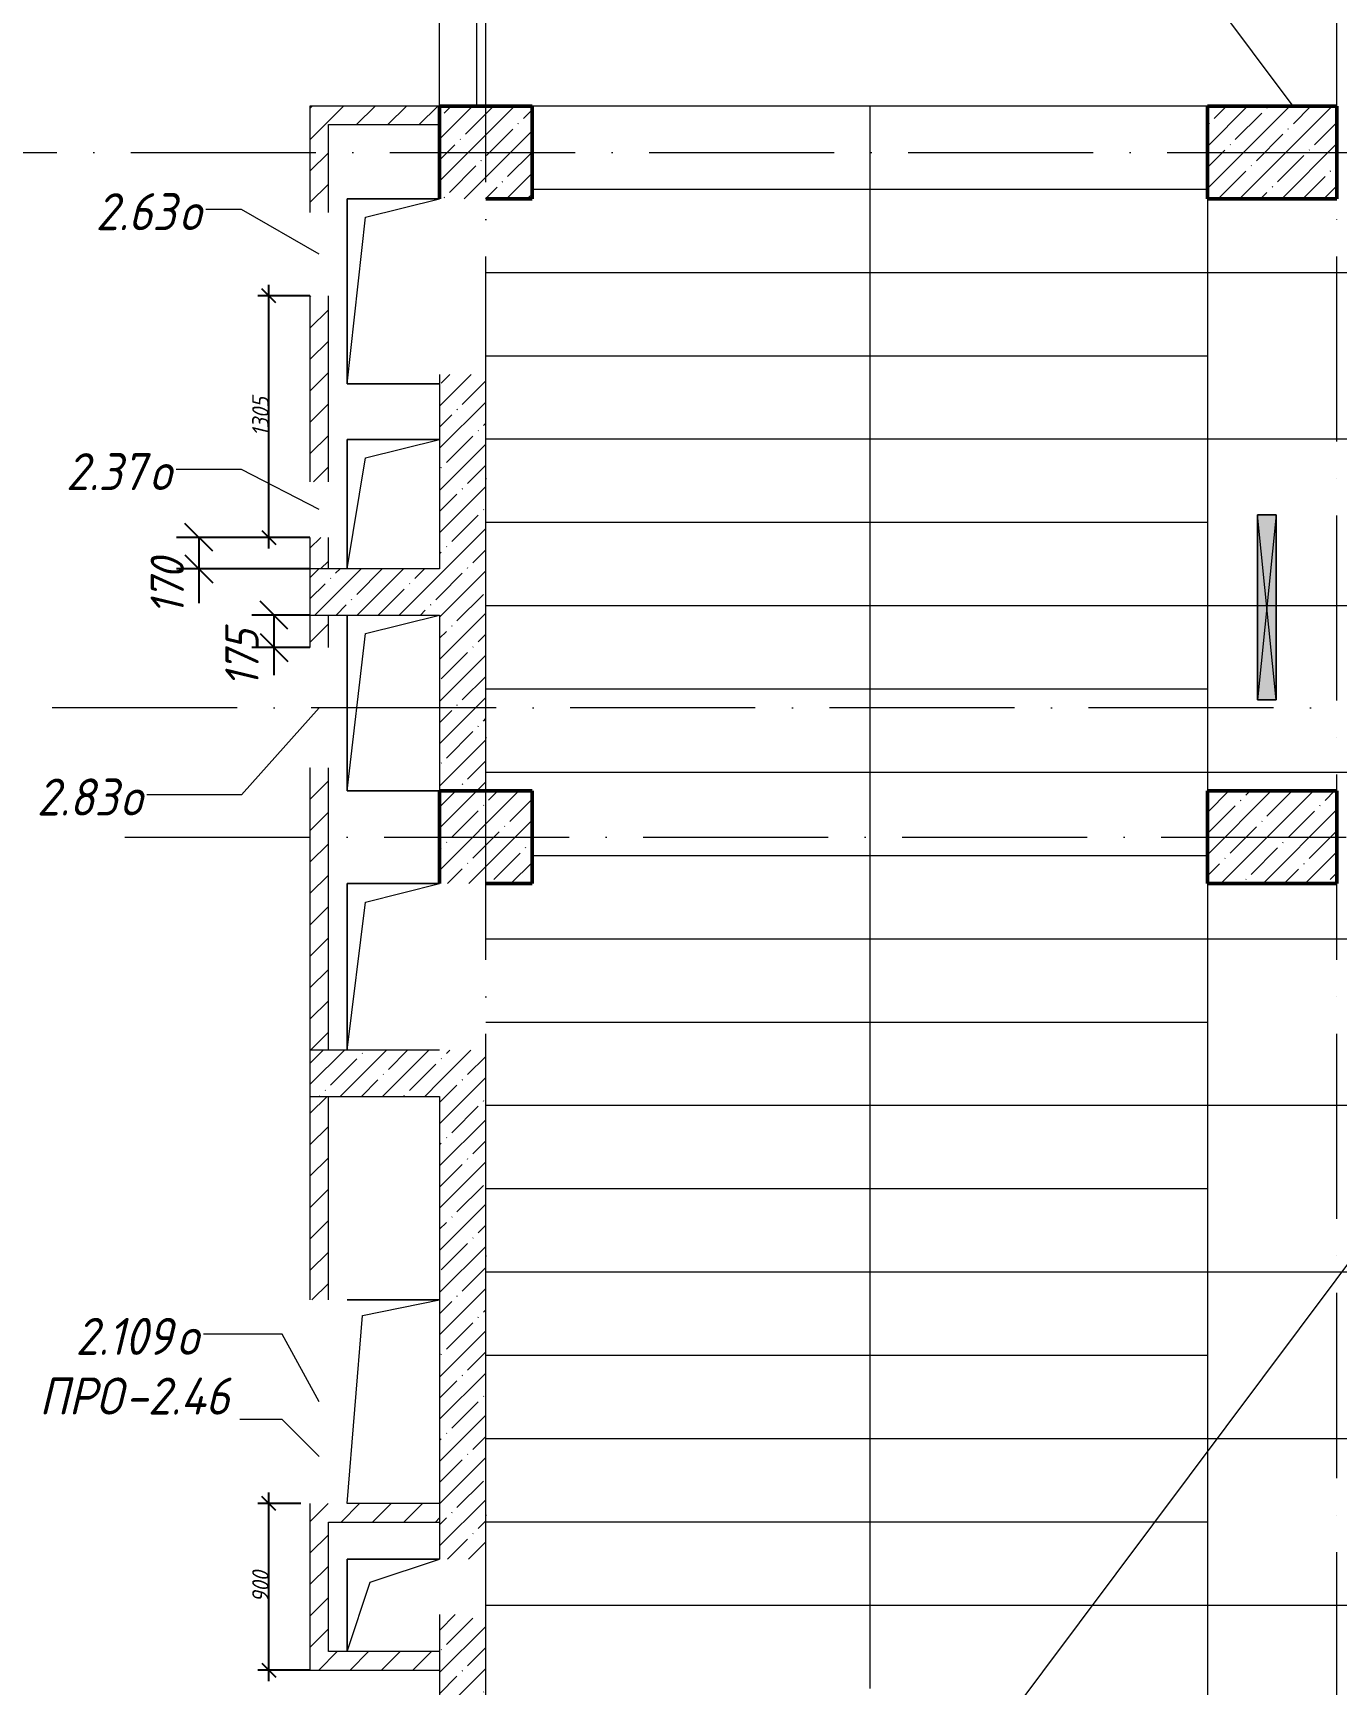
# Model space of a CAD drawing. Header units: millimetres. Extents: x -537608 to 253996, y -217170 to 186033.
# Drawn here: x -177244 to -170198, y -38537 to -29612 of the extents above; entities that cross this region are included whole.
import ezdxf

# ---------------------------------------------------------------- set-up
doc = ezdxf.new("R2010")
doc.units = ezdxf.units.MM
doc.linetypes.add('50_200_ШТРИХ_1Т_ш5_п1_п1_', pattern=[1400, 1000, -200, 0, -200])
for name, color, linetype, lineweight in [('A-____-____-DIMS', 7, 'Continuous', 9), ('A-DETL-____-OTLN-4', 7, 'Continuous', 18), ('A-DETL-GENF-OTLN', 7, 'Continuous', 9), ('A-FLOR-____-OTLN', 7, 'Continuous', 9), ('A-GENM-____-IDEN', 7, 'Continuous', 9), ('A-GENM-____-OTLN', 7, 'Continuous', 9), ('A-GLAZ-____-IDEN', 7, 'Continuous', 9), ('A-GLAZ-____-OTLN', 7, 'Continuous', 9), ('A-WALL-____-MCUT-1', 7, 'Continuous', 9), ('A-WALL-____-PATT-1', 7, 'Continuous', 9), ('A-WALL-FNSH-MCUT-1', 7, 'Continuous', 9), ('I-WALL-____-OTLN', 7, 'Continuous', 9), ('S-COLS-____-MCUT', 7, 'Continuous', 50), ('S-COLS-____-OTLN', 7, 'Continuous', 9), ('S-GRID-____-OTLN-1', 7, '50_200_ШТРИХ_1Т_ш5_п1_п1_', 9), ('S-STRS-____-OTLN-1', 7, 'Continuous', 9)]:
    doc.layers.add(name, color=color, linetype=linetype, lineweight=lineweight)
doc.styles.add('ISOCPEUR_I_10', font='isocpeui.ttf', dxfattribs={"width": 0.9, "height": 180})
doc.styles.add('ISOCPEUR_I_7', font='isocpeui.ttf', dxfattribs={"width": 0.9, "height": 90})
doc.styles.add('ISOCPEUR_I_9', font='isocpeui.ttf', dxfattribs={"width": 0.9, "height": 250})
doc.dimstyles.new('ISO-1_8_0_9К_СРЕДНИЙ_Кладочные_2', dxfattribs={"dimscale": 304.8, "dimtxt": 89.638306, "dimasz": 0.246063, "dimexe": 0.19685, "dimexo": 0, "dimgap": 0, "dimtad": 1, "dimdec": 3, "dimrnd": 0.001, "dimdsep": 46, "dimtxsty": 'ISOCPEUR_I_7', "dimblk1": 'OBLIQUE', "dimblk2": 'OBLIQUE', "dimsah": 1, "dimcen": 0.09, "dimdle": 0.19685, "dimazin": 0, "dimtfac": 1, "dimtdec": 4, "dimtix": 1, "dimtmove": 1, "dimatfit": 3, "dimfxl": 1, "dimtvp": 1, "dimtolj": 1, "dimtzin": 0, "dimarcsym": 2})
doc.dimstyles.new('ISO-1_8_0_9К_СРЕДНИЙ_Кладочные_3', dxfattribs={"dimscale": 304.8, "dimtxt": 179.276612, "dimasz": 0.492126, "dimexe": 0.393701, "dimexo": 0, "dimgap": 0, "dimtad": 1, "dimdec": 3, "dimrnd": 0.001, "dimdsep": 46, "dimtxsty": 'ISOCPEUR_I_10', "dimblk1": 'OBLIQUE', "dimblk2": 'OBLIQUE', "dimsah": 1, "dimcen": 0.09, "dimdle": 0.393701, "dimazin": 0, "dimtfac": 1, "dimtdec": 4, "dimtix": 1, "dimtmove": 0, "dimatfit": 3, "dimfxl": 1, "dimtvp": 1, "dimtolj": 1, "dimtzin": 0, "dimarcsym": 2})
pattern_1 = [(45, (-184647.67, -56738.29), (-84.8528, 84.8528), [])]
pattern_2 = [(45, (-184647.67, -56738.29), (-114.0493, 114.0493), []), (45, (-184533.62, -56738.29), (-114.0493, 114.0493), [201.612, -40.322, 3.353, -36.97])]

# ---------------------------------------------------------------- blocks, each defined once
blk = doc.blocks.new('BSC_Колонна _Прямоугольная - 500х500-V2-АР1_План отверстий 2 этажа в осях 1-64_А-ГГ')
at = {"layer": 'S-COLS-____-OTLN'}
h = blk.add_hatch(dxfattribs=at)
h.set_pattern_fill('FP_28', color=256, style=0, pattern_type=2)
h.set_pattern_definition([(45, (-9850, -26481.04), (-114.04925, 114.04925), []), (45, (-9735.95, -26481.04), (-114.04925, 114.04925), [201.613, -40.323, 3.353, -36.97])])
h.paths.add_polyline_path([(-250, -250), (250, -250), (250, 250), (-250, 250)], flags=0)
at = {"layer": 'S-COLS-____-MCUT'}
for p, q in [((250, 250), (-250, 250)), ((-250, 250), (-250, -250)), ((250, -250), (250, 250)), ((0, -250), (250, -250))]:
    blk.add_line(p, q, dxfattribs=at)
blk = doc.blocks.new('BSC_Колонна _Прямоугольная - 500х700-V5-АР1_План отверстий 2 этажа в осях 1-64_А-ГГ')
at = {"layer": 'S-COLS-____-OTLN'}
h = blk.add_hatch(dxfattribs=at)
h.set_pattern_fill('FP_31', color=256, style=0, pattern_type=2)
h.set_pattern_definition([(315, (-22781.04, 14100), (114.0493, 114.0493), []), (315, (-22781.04, 13985.95), (114.0493, 114.0493), [201.613, -40.323, 3.353, -36.97])])
h.paths.add_polyline_path([(-250, 350), (-250, -350), (250, -350), (250, 350)], flags=0)
at = {"layer": 'S-COLS-____-MCUT'}
for p, q in [((250, 350), (-250, 350)), ((-250, 350), (-250, -350)), ((250, -350), (250, 350)), ((-250, -350), (250, -350))]:
    blk.add_line(p, q, dxfattribs=at)
blk = doc.blocks.new('BSC_Колонна _Прямоугольная - 500х700-V6-АР1_План отверстий 2 этажа в осях 1-64_А-ГГ')
at = {"layer": 'S-COLS-____-OTLN'}
h = blk.add_hatch(dxfattribs=at)
h.set_pattern_fill('FP_32', color=256, style=0, pattern_type=2)
h.set_pattern_definition([(315, (-26481.04, 14100), (114.04925, 114.04925), []), (315, (-26481.04, 13985.95), (114.04925, 114.04925), [201.613, -40.323, 3.353, -36.97])])
h.paths.add_polyline_path([(-250, 350), (-250, -350), (250, -350), (250, 350)], flags=0)
at = {"layer": 'S-COLS-____-MCUT'}
for p, q in [((250, 350), (-250, 350)), ((-250, 350), (-250, -350)), ((250, -350), (250, 350)), ((-250, -350), (250, -350))]:
    blk.add_line(p, q, dxfattribs=at)
blk = doc.blocks.new('AR_Отверстие прямоугольное _в плите_ - AR_Отверстие прямоугольное _в плите_-30552728-АР1_План отверстий 2 этажа в осях 1-64_А-ГГ')
at = {"layer": 'A-GENM-____-OTLN'}
for p, q in [((250, 500), (-250, 500)), ((-250, 500), (-250, -500)), ((-150, 400), (250, 500)), ((-250, -500), (-150, 400)), ((-250, -500), (250, -500))]:
    blk.add_line(p, q, dxfattribs=at)
blk = doc.blocks.new('AR_Отверстие прямоугольное _в плите_ - AR_Отверстие прямоугольное _в плите_-30552824-АР1_План отверстий 2 этажа в осях 1-64_А-ГГ')
at = {"layer": 'A-GENM-____-OTLN'}
for p, q in [((250, 350), (-250, 350)), ((-250, 350), (-250, -349.7)), ((-150, 250), (250, 350)), ((-250, -349.7), (-150, 250))]:
    blk.add_line(p, q, dxfattribs=at)
blk = doc.blocks.new('AR_Отверстие прямоугольное _в плите_ - AR_Отверстие прямоугольное _в плите_-30552826-АР1_План отверстий 2 этажа в осях 1-64_А-ГГ')
at = {"layer": 'A-GENM-____-OTLN'}
for p, q in [((-250, 475), (-250, -475)), ((-150, 375), (250, 475)), ((-250, -475), (-150, 375)), ((-250, -475), (250, -475))]:
    blk.add_line(p, q, dxfattribs=at)
blk = doc.blocks.new('AR_Отверстие прямоугольное _в плите_ - AR_Отверстие прямоугольное _в плите_-V175-АР1_План отверстий 2 этажа в осях 1-64_А-ГГ')
at = {"layer": 'A-GENM-____-OTLN'}
for p, q in [((250, 450), (-250, 450)), ((-250, 450), (-250, -450)), ((-150, 350), (250, 450)), ((-250, -450), (-150, 350))]:
    blk.add_line(p, q, dxfattribs=at)
blk = doc.blocks.new('AR_Отверстие прямоугольное _в плите_ - AR_Отверстие прямоугольное _в плите_-V186-АР1_План отверстий 2 этажа в осях 1-64_А-ГГ')
at = {"layer": 'A-GENM-____-OTLN'}
for p, q in [((250, 250), (-250, 250)), ((-250, 250), (-250, -250)), ((-125, 125), (250, 250)), ((-250, -250), (-125, 125))]:
    blk.add_line(p, q, dxfattribs=at)
blk = doc.blocks.new('AR_Отверстие прямоугольное _в плите_ - AR_Отверстие прямоугольное _в плите_-30552711-АР1_План отверстий 2 этажа в осях 1-64_А-ГГ')
at = {"layer": 'A-GENM-____-OTLN'}
for p, q in [((250, 550), (-250, 550)), ((-166.7, 466.7), (250, 550)), ((-250, -550), (-166.7, 466.7))]:
    blk.add_line(p, q, dxfattribs=at)
blk = doc.blocks.new('AR_Отверстие прямоугольное _в стене_ - AR_Отверстие прямоугольное _в стене__ОВ-36897900-АР1_План отверстий 2 этажа в осях 1-64_А-ГГ')
at = {"layer": 'A-GLAZ-____-OTLN'}
blk.add_hatch(color=256, dxfattribs=at).paths.add_polyline_path([(500, -50), (500, 50), (-500, 50), (-500, -50), (395.4, -50)], flags=0)
at = {"layer": 'A-DETL-GENF-OTLN'}
for p, q in [((-500, -50), (-500, 50)), ((-500, 50), (500, 50)), ((500, 50), (-500, -50)), ((-500, 50), (500, -50)), ((500, 50), (-500, 50)), ((-500, 50), (-500, -50)), ((500, 50), (500, -50)), ((500, -50), (500, 50)), ((500, -50), (-500, -50)), ((-500, -50), (500, -50))]:
    blk.add_line(p, q, dxfattribs=at)
blk = doc.blocks.new('_Oblique')
at = {"color": 0, "linetype": 'ByBlock', "lineweight": -2}
blk.add_line((-0.5, -0.5), (0.5, 0.5), dxfattribs=at)
blk = doc.blocks.new('*D2540')
at = {"layer": 'A-____-____-DIMS', "color": 0, "lineweight": -2, "transparency": 16777216}
for p, q in [((-175747.7, -32757.2), (-176062.7, -32757.2)), ((-175942.7, -32757.2), (-175942.7, -33052.2)), ((-175747.7, -32932.2), (-176062.7, -32932.2)), ((-175942.7, -32932.2), (-175942.7, -33082.2))]:
    blk.add_line(p, q, dxfattribs=at)
at = {"layer": 'Defpoints', "color": 0, "transparency": 16777216}
for p in [(-175942.7, -32757.2), (-175747.7, -32757.2), (-175747.7, -32932.2)]:
    blk.add_point(p, dxfattribs=at)
at = {"layer": 'A-____-____-DIMS', "color": 0, "lineweight": -2, "transparency": 16777216, "xscale": 150, "yscale": 150, "zscale": 150}
for p, rotation in [((-175942.7, -32757.2), 90), ((-175942.7, -32932.2), 270)]:
    blk.add_blockref('_Oblique', p, dxfattribs=dict(at, rotation=rotation))
at = {"layer": 'A-____-____-DIMS', "color": 0, "transparency": 16777216, "insert": (-176205.3, -33146.4), "char_height": 180, "width": 368.207, "attachment_point": 1, "rotation": 90, "line_spacing_factor": 1.149209, "style": 'ISOCPEUR_I_10'}
blk.add_mtext('\\A1;175', dxfattribs=at)
blk = doc.blocks.new('*D2541')
at = {"layer": 'A-____-____-DIMS', "color": 0, "lineweight": -2, "transparency": 16777216}
for p, q in [((-175747.7, -32337.2), (-176468.5, -32337.2)), ((-176348.5, -32337.2), (-176348.5, -32627.2)), ((-175747.7, -32507.2), (-176468.5, -32507.2)), ((-176348.5, -32507.2), (-176348.5, -32691.8))]:
    blk.add_line(p, q, dxfattribs=at)
at = {"layer": 'Defpoints', "color": 0, "transparency": 16777216}
for p in [(-176348.5, -32337.2), (-175747.7, -32337.2), (-175747.7, -32507.2)]:
    blk.add_point(p, dxfattribs=at)
at = {"layer": 'A-____-____-DIMS', "color": 0, "lineweight": -2, "transparency": 16777216, "xscale": 150, "yscale": 150, "zscale": 150}
for p, rotation in [((-176348.5, -32337.2), 90), ((-176348.5, -32507.2), 270)]:
    blk.add_blockref('_Oblique', p, dxfattribs=dict(at, rotation=rotation))
at = {"layer": 'A-____-____-DIMS', "color": 0, "transparency": 16777216, "insert": (-176608.8, -32755.9), "char_height": 180, "width": 368.207, "attachment_point": 1, "rotation": 90, "line_spacing_factor": 1.149209, "style": 'ISOCPEUR_I_10'}
blk.add_mtext('\\A1;170', dxfattribs=at)
blk = doc.blocks.new('*D2542')
at = {"layer": 'A-____-____-DIMS', "color": 0, "lineweight": -2, "transparency": 16777216}
for p, q in [((-175747.7, -31032.2), (-176030.2, -31032.2)), ((-175970.2, -32397.2), (-175970.2, -30972.2)), ((-175747.7, -32337.2), (-176030.2, -32337.2))]:
    blk.add_line(p, q, dxfattribs=at)
at = {"layer": 'Defpoints', "color": 0, "transparency": 16777216}
for p in [(-175970.2, -31032.2), (-175747.7, -31032.2), (-175747.7, -32337.2)]:
    blk.add_point(p, dxfattribs=at)
at = {"layer": 'A-____-____-DIMS', "color": 0, "lineweight": -2, "transparency": 16777216, "xscale": 75, "yscale": 75, "zscale": 75}
for p, rotation in [((-175970.2, -31032.2), 90), ((-175970.2, -32337.2), 270)]:
    blk.add_blockref('_Oblique', p, dxfattribs=dict(at, rotation=rotation))
at = {"layer": 'A-____-____-DIMS', "color": 0, "transparency": 16777216, "insert": (-176015.2, -31684.7), "char_height": 90, "width": 504.733, "attachment_point": 5, "rotation": 90, "style": 'ISOCPEUR_I_7'}
blk.add_mtext('\\A1;1305', dxfattribs=at)
blk = doc.blocks.new('*D2534')
at = {"layer": 'A-____-____-DIMS', "color": 0, "lineweight": -2, "transparency": 16777216}
for p, q in [((-175797.7, -37557.2), (-176030.2, -37557.2)), ((-175970.2, -38517.2), (-175970.2, -37497.2)), ((-175747.7, -38457.2), (-176030.2, -38457.2))]:
    blk.add_line(p, q, dxfattribs=at)
at = {"layer": 'Defpoints', "color": 0, "transparency": 16777216}
for p in [(-175970.2, -37557.2), (-175797.7, -37557.2), (-175747.7, -38457.2)]:
    blk.add_point(p, dxfattribs=at)
at = {"layer": 'A-____-____-DIMS', "color": 0, "lineweight": -2, "transparency": 16777216, "xscale": 75, "yscale": 75, "zscale": 75}
for p, rotation in [((-175970.2, -37557.2), 90), ((-175970.2, -38457.2), 270)]:
    blk.add_blockref('_Oblique', p, dxfattribs=dict(at, rotation=rotation))
at = {"layer": 'A-____-____-DIMS', "color": 0, "transparency": 16777216, "insert": (-176015.2, -38007.2), "char_height": 90, "width": 409.578, "attachment_point": 5, "rotation": 90, "style": 'ISOCPEUR_I_7'}
blk.add_mtext('\\A1;900', dxfattribs=at)

msp = doc.modelspace()

# ---------------------------------------------------------------- hatches: boundary and pattern name
at = {"layer": 'A-WALL-____-PATT-1'}
h = msp.add_hatch(dxfattribs=at)
h.set_pattern_fill('FP_4', color=256, style=0, pattern_type=2)
h.set_pattern_definition(pattern_1)
h.paths.add_polyline_path([(-175047.6725, -30107.2474), (-175047.6725, -30007.2474), (-175747.6725, -30007.2474), (-175747.6725, -30107.2474), (-175647.6725, -30107.2474)], flags=0)
h = msp.add_hatch(dxfattribs=at)
h.set_pattern_fill('FP_4', color=256, style=0, pattern_type=2)
h.set_pattern_definition(pattern_1)
h.paths.add_polyline_path([(-175647.6725, -32507.2474), (-175647.6725, -32337.2474), (-175747.6725, -32337.2474), (-175747.6725, -32507.2474)], flags=0)
h.paths.add_polyline_path([(-175747.6725, -32037.2474), (-175647.6725, -32037.2474), (-175647.6725, -31032.2474), (-175747.6725, -31032.2474), (-175747.6725, -31922.5489)], flags=0)
h.paths.add_polyline_path([(-175747.6725, -30582.2474), (-175647.6725, -30582.2474), (-175647.6725, -30107.2474), (-175747.6725, -30107.2474)], flags=0)
h = msp.add_hatch(dxfattribs=at)
h.set_pattern_fill('FP_25', color=256, style=0, pattern_type=2)
h.set_pattern_definition(pattern_2)
h.paths.add_polyline_path([(-174797.6725, -33707.2474), (-174797.6725, -31457.2474), (-175047.6725, -31457.2474), (-175047.6725, -33707.2474)], flags=0)
h = msp.add_hatch(dxfattribs=at)
h.set_pattern_fill('FP_25', color=256, style=0, pattern_type=2)
h.set_pattern_definition(pattern_2)
h.paths.add_polyline_path([(-175047.6725, -32757.2474), (-175047.6725, -32507.2474), (-175747.6725, -32507.2474), (-175747.6725, -32757.2474)], flags=0)
h = msp.add_hatch(dxfattribs=at)
h.set_pattern_fill('FP_4', color=256, style=0, pattern_type=2)
h.set_pattern_definition(pattern_1)
h.paths.add_polyline_path([(-175747.6725, -35107.2474), (-175647.6725, -35107.2474), (-175647.6725, -33582.2474), (-175747.6725, -33582.2474), (-175747.6725, -33642.5369)], flags=0)
h.paths.add_polyline_path([(-175747.6725, -32932.2474), (-175647.6725, -32932.2474), (-175647.6725, -32757.2474), (-175747.6725, -32757.2474)], flags=0)
h = msp.add_hatch(dxfattribs=at)
h.set_pattern_fill('FP_25', color=256, style=0, pattern_type=2)
h.set_pattern_definition(pattern_2)
h.paths.add_polyline_path([(-175047.6725, -35357.2474), (-175047.6725, -35107.2474), (-175747.6725, -35107.2474), (-175747.6725, -35357.2474)], flags=0)
h = msp.add_hatch(dxfattribs=at)
h.set_pattern_fill('FP_25', color=256, style=0, pattern_type=2)
h.set_pattern_definition(pattern_2)
h.paths.add_polyline_path([(-175047.6725, -39007.2474), (-174797.6725, -39007.2474), (-174797.6725, -38157.2474), (-175047.6725, -38157.2474), (-175047.6725, -38802.5009)], flags=0)
h.paths.add_polyline_path([(-175047.6725, -37857.2474), (-174797.6725, -37857.2474), (-174797.6725, -35107.2474), (-175047.6725, -35107.2474), (-175047.6725, -35362.5249)], flags=0)
h = msp.add_hatch(dxfattribs=at)
h.set_pattern_fill('FP_4', color=256, style=0, pattern_type=2)
h.set_pattern_definition(pattern_1)
h.paths.add_polyline_path([(-175647.6725, -38357.2474), (-175647.6725, -37557.2474), (-175747.6725, -37557.2474), (-175747.6725, -38357.2474)], flags=0)
h.paths.add_polyline_path([(-175697.6725, -36457.2474), (-175647.6725, -36457.2474), (-175647.6725, -35357.2474), (-175747.6725, -35357.2474), (-175747.6725, -36457.2474)], flags=0)
h = msp.add_hatch(dxfattribs=at)
h.set_pattern_fill('FP_4', color=256, style=0, pattern_type=2)
h.set_pattern_definition(pattern_1)
h.paths.add_polyline_path([(-175647.6725, -37657.2474), (-175047.6725, -37657.2474), (-175047.6725, -37557.2474), (-175647.6725, -37557.2474)], flags=0)
h = msp.add_hatch(dxfattribs=at)
h.set_pattern_fill('FP_4', color=256, style=0, pattern_type=2)
h.set_pattern_definition(pattern_1)
h.paths.add_polyline_path([(-175047.6725, -38457.2474), (-175047.6725, -38357.2474), (-175747.6725, -38357.2474), (-175747.6725, -38457.2474)], flags=0)
at = {"layer": 'S-COLS-____-OTLN'}
h = msp.add_hatch(dxfattribs=at)
h.set_pattern_fill('FP_25', color=256, style=0, pattern_type=2)
h.set_pattern_definition(pattern_2)
h.paths.add_polyline_path([(-175047.6725, -34207.2474), (-174547.6725, -34207.2474), (-174547.6725, -33707.2474), (-175047.6725, -33707.2474)], flags=0)

# ---------------------------------------------------------------- linework, layer by layer
at = {"layer": 'A-DETL-____-OTLN-4'}
for p, q in [((-174547.6725, -42157.2474), (-161347.6725, -24507.2474)), ((-170434.3581, -30007.2474), (-174547.6725, -24507.2474))]:
    msp.add_line(p, q, dxfattribs=at)
at = {"layer": 'A-FLOR-____-OTLN'}
for p, q in [((-174797.6725, -30007.2474), (-174797.6725, -24507.2474)), ((-175547.6725, -30507.2474), (-175047.6725, -30507.2474)), ((-175547.6725, -31507.2474), (-175547.6725, -30507.2474)), ((-175047.6725, -31507.2474), (-175547.6725, -31507.2474)), ((-175547.6725, -31807.5014), (-175047.6725, -31807.5014)), ((-175547.6725, -32507.2474), (-175547.6725, -31807.5014)), ((-175547.6725, -33707.2474), (-175547.6725, -32757.2474)), ((-175047.6725, -33707.2474), (-175547.6725, -33707.2474)), ((-175547.6725, -34207.2474), (-175047.6725, -34207.2474)), ((-175547.6725, -35107.2474), (-175547.6725, -34207.2474)), ((-175547.6725, -36457.2474), (-175047.6725, -36457.2474)), ((-175547.6725, -37857.2474), (-175047.6725, -37857.2474)), ((-175547.6725, -38357.2474), (-175547.6725, -37857.2474))]:
    msp.add_line(p, q, dxfattribs=at)
at = {"layer": 'A-GENM-____-IDEN'}
for p, q in [((-175897.5294, -37103.5929), (-176127.6252, -37103.5929)), ((-175697.6725, -37302.2685), (-175897.5294, -37103.5929))]:
    msp.add_line(p, q, dxfattribs=at)
at = {"layer": 'A-GLAZ-____-IDEN'}
for p, q in [((-176118.2901, -30564.9631), (-176310.3373, -30564.9631)), ((-175697.6725, -30807.2474), (-176118.2901, -30564.9631)), ((-176118.2901, -31969.538), (-176470.9286, -31969.538)), ((-175697.6725, -32187.2474), (-176118.2901, -31969.538)), ((-175697.6725, -33257.2474), (-176118.2901, -33727.5372)), ((-176118.2901, -33727.5372), (-176628.6468, -33727.5372)), ((-175897.5294, -36641.4395), (-176323.8241, -36641.4395)), ((-175697.6725, -37007.2474), (-175897.5294, -36641.4395))]:
    msp.add_line(p, q, dxfattribs=at)
at = {"layer": 'A-WALL-____-MCUT-1'}
for p, q in [((-175047.6725, -31457.2474), (-175047.6725, -32507.2474)), ((-174797.6725, -33707.2474), (-174797.6725, -31457.2474)), ((-175047.6725, -32507.2474), (-175747.6725, -32507.2474)), ((-175747.6725, -32507.2474), (-175747.6725, -32757.2474)), ((-175747.6725, -32757.2474), (-175047.6725, -32757.2474)), ((-175047.6725, -32757.2474), (-175047.6725, -33707.2474)), ((-175047.6725, -33707.2474), (-174797.6725, -33707.2474)), ((-175047.6725, -35107.2474), (-175747.6725, -35107.2474)), ((-175747.6725, -35107.2474), (-175747.6725, -35357.2474)), ((-174797.6725, -37857.2474), (-174797.6725, -35107.2474)), ((-175747.6725, -35357.2474), (-175047.6725, -35357.2474)), ((-175047.6725, -35357.2474), (-175047.6725, -37857.2474)), ((-175047.6725, -38157.2474), (-175047.6725, -39007.2474)), ((-174797.6725, -39007.2474), (-174797.6725, -38157.2474))]:
    msp.add_line(p, q, dxfattribs=at)
at = {"layer": 'A-WALL-FNSH-MCUT-1'}
for p, q in [((-175047.6725, -30007.2474), (-175747.6725, -30007.2474)), ((-175747.6725, -30007.2474), (-175747.6725, -30582.2474)), ((-175647.6725, -30107.2474), (-175047.6725, -30107.2474)), ((-175647.6725, -30582.2474), (-175647.6725, -30107.2474)), ((-175747.6725, -31032.2474), (-175747.6725, -32037.2474)), ((-175647.6725, -32037.2474), (-175647.6725, -31032.2474)), ((-175747.6725, -32337.2474), (-175747.6725, -32507.2474)), ((-175647.6725, -32507.2474), (-175647.6725, -32337.2474)), ((-175747.6725, -32757.2474), (-175747.6725, -32932.2474)), ((-175647.6725, -32932.2474), (-175647.6725, -32757.2474)), ((-175747.6725, -33582.2474), (-175747.6725, -35107.2474)), ((-175647.6725, -35107.2474), (-175647.6725, -33582.2474)), ((-175747.6725, -35357.2474), (-175747.6725, -36457.2474)), ((-175647.6725, -36457.2474), (-175647.6725, -35357.2474)), ((-175747.6725, -37557.2474), (-175747.6725, -38457.2474)), ((-175047.6725, -37557.2474), (-175547.6725, -37557.2474)), ((-175647.6725, -37657.2474), (-175047.6725, -37657.2474)), ((-175647.6725, -38357.2474), (-175647.6725, -37657.2474)), ((-175047.6725, -38357.2474), (-175647.6725, -38357.2474)), ((-175747.6725, -38457.2474), (-175047.6725, -38457.2474))]:
    msp.add_line(p, q, dxfattribs=at)
at = {"layer": 'I-WALL-____-OTLN'}
for p, q in [((-175047.6725, -30007.2474), (-175047.6725, -24507.2474)), ((-174847.6725, -24507.2474), (-174847.6725, -30007.2474))]:
    msp.add_line(p, q, dxfattribs=at)
at = {"layer": 'S-COLS-____-MCUT'}
for p, q in [((-174547.6725, -33707.2474), (-175047.6725, -33707.2474)), ((-175047.6725, -33707.2474), (-175047.6725, -34207.2474)), ((-174547.6725, -34207.2474), (-174547.6725, -33707.2474)), ((-174797.6725, -34207.2474), (-174547.6725, -34207.2474))]:
    msp.add_line(p, q, dxfattribs=at)
at = {"layer": 'S-GRID-____-OTLN-1'}
for p, q in [((-174797.6725, -61220.8957), (-174797.6725, -6857.3298)), ((-170197.6725, -61220.8957), (-170197.6725, -6857.3298)), ((-189316.4427, -30257.2474), (-157939.9334, -30257.2474)), ((-157939.9334, -33257.2474), (-189316.4427, -33257.2474)), ((-176747.6725, -33957.2474), (-157939.9334, -33957.2474))]:
    msp.add_line(p, q, dxfattribs=at)
at = {"layer": 'S-STRS-____-OTLN-1'}
for p, q in [((-170897.6725, -30007.2474), (-174547.6725, -30007.2474)), ((-170897.6725, -30007.2474), (-174547.6725, -30007.2474)), ((-172722.6725, -30007.2474), (-172722.6725, -30457.2474)), ((-170897.6725, -30457.2474), (-174547.6725, -30457.2474)), ((-170897.6725, -30457.2474), (-174547.6725, -30457.2474)), ((-172722.6725, -30457.2474), (-172722.6725, -30907.2474)), ((-170897.6725, -30507.2474), (-170897.6725, -30907.2474)), ((-170897.6725, -30507.2474), (-170897.6725, -30907.2474)), ((-170897.6725, -30907.2474), (-174797.6725, -30907.2474)), ((-170897.6725, -30907.2474), (-174797.6725, -30907.2474)), ((-172722.6725, -30907.2474), (-172722.6725, -31357.2474)), ((-170897.6725, -30907.2474), (-170897.6725, -31807.2474)), ((-163297.6725, -30907.2474), (-170897.6725, -30907.2474)), ((-163297.6725, -30907.2474), (-170897.6725, -30907.2474)), ((-170897.6725, -31357.2474), (-174797.6725, -31357.2474)), ((-170897.6725, -31357.2474), (-174797.6725, -31357.2474)), ((-172722.6725, -31357.2474), (-172722.6725, -31807.2474)), ((-170897.6725, -31357.2474), (-170897.6725, -31807.2474)), ((-170897.6725, -31807.2474), (-174797.6725, -31807.2474)), ((-170897.6725, -31807.2474), (-174797.6725, -31807.2474)), ((-172722.6725, -31807.2474), (-172722.6725, -32257.2474)), ((-170897.6725, -31807.2474), (-170897.6725, -32707.2474)), ((-163297.6725, -31807.2474), (-170897.6725, -31807.2474)), ((-163297.6725, -31807.2474), (-170897.6725, -31807.2474)), ((-170897.6725, -32257.2474), (-174797.6725, -32257.2474)), ((-170897.6725, -32257.2474), (-174797.6725, -32257.2474)), ((-172722.6725, -32257.2474), (-172722.6725, -32707.2474)), ((-170897.6725, -32257.2474), (-170897.6725, -32707.2474)), ((-170897.6725, -32707.2474), (-174797.6725, -32707.2474)), ((-170897.6725, -32707.2474), (-174797.6725, -32707.2474)), ((-172722.6725, -32707.2474), (-172722.6725, -33157.2474)), ((-170897.6725, -32707.2474), (-170897.6725, -33607.2474)), ((-163297.6725, -32707.2474), (-170897.6725, -32707.2474)), ((-163297.6725, -32707.2474), (-170897.6725, -32707.2474)), ((-170897.6725, -33157.2474), (-174797.6725, -33157.2474)), ((-170897.6725, -33157.2474), (-174797.6725, -33157.2474)), ((-172722.6725, -33157.2474), (-172722.6725, -33607.2474)), ((-170897.6725, -33157.2474), (-170897.6725, -33607.2474)), ((-170897.6725, -33607.2474), (-174797.6725, -33607.2474)), ((-170897.6725, -33607.2474), (-174797.6725, -33607.2474)), ((-172722.6725, -33607.2474), (-172722.6725, -34057.2474)), ((-170897.6725, -33607.2474), (-170897.6725, -33707.2474)), ((-163297.6725, -33607.2474), (-170897.6725, -33607.2474)), ((-163297.6725, -33607.2474), (-170897.6725, -33607.2474)), ((-170897.6725, -34057.2474), (-174547.6725, -34057.2474)), ((-170897.6725, -34057.2474), (-174547.6725, -34057.2474)), ((-172722.6725, -34057.2474), (-172722.6725, -34507.2474)), ((-170897.6725, -34207.2474), (-170897.6725, -34507.2474)), ((-170897.6725, -34207.2474), (-170897.6725, -34507.2474)), ((-170897.6725, -34507.2474), (-174797.6725, -34507.2474)), ((-170897.6725, -34507.2474), (-174797.6725, -34507.2474)), ((-172722.6725, -34507.2474), (-172722.6725, -34957.2474)), ((-170897.6725, -34507.2474), (-170897.6725, -35407.2474)), ((-163297.6725, -34507.2474), (-170897.6725, -34507.2474)), ((-163297.6725, -34507.2474), (-170897.6725, -34507.2474)), ((-170897.6725, -34957.2474), (-174797.6725, -34957.2474)), ((-170897.6725, -34957.2474), (-174797.6725, -34957.2474)), ((-172722.6725, -34957.2474), (-172722.6725, -35407.2474)), ((-170897.6725, -34957.2474), (-170897.6725, -35407.2474)), ((-170897.6725, -35407.2474), (-174797.6725, -35407.2474)), ((-170897.6725, -35407.2474), (-174797.6725, -35407.2474)), ((-172722.6725, -35407.2474), (-172722.6725, -35857.2474)), ((-170897.6725, -35407.2474), (-170897.6725, -36307.2474)), ((-163297.6725, -35407.2474), (-170897.6725, -35407.2474)), ((-163297.6725, -35407.2474), (-170897.6725, -35407.2474)), ((-170897.6725, -35857.2474), (-174797.6725, -35857.2474)), ((-170897.6725, -35857.2474), (-174797.6725, -35857.2474)), ((-172722.6725, -35857.2474), (-172722.6725, -36307.2474)), ((-170897.6725, -35857.2474), (-170897.6725, -36307.2474)), ((-170897.6725, -36307.2474), (-174797.6725, -36307.2474)), ((-170897.6725, -36307.2474), (-174797.6725, -36307.2474)), ((-172722.6725, -36307.2474), (-172722.6725, -36757.2474)), ((-170897.6725, -36307.2474), (-170897.6725, -37207.2474)), ((-163297.6725, -36307.2474), (-170897.6725, -36307.2474)), ((-163297.6725, -36307.2474), (-170897.6725, -36307.2474)), ((-170897.6725, -36757.2474), (-174797.6725, -36757.2474)), ((-170897.6725, -36757.2474), (-174797.6725, -36757.2474)), ((-172722.6725, -36757.2474), (-172722.6725, -37207.2474)), ((-170897.6725, -36757.2474), (-170897.6725, -37207.2474)), ((-170897.6725, -37207.2474), (-174797.6725, -37207.2474)), ((-170897.6725, -37207.2474), (-174797.6725, -37207.2474)), ((-172722.6725, -37207.2474), (-172722.6725, -37657.2474)), ((-170897.6725, -37207.2474), (-170897.6725, -38107.2474)), ((-163297.6725, -37207.2474), (-170897.6725, -37207.2474)), ((-163297.6725, -37207.2474), (-170897.6725, -37207.2474)), ((-170897.6725, -37657.2474), (-174797.6725, -37657.2474)), ((-170897.6725, -37657.2474), (-174797.6725, -37657.2474)), ((-172722.6725, -37657.2474), (-172722.6725, -38107.2474)), ((-170897.6725, -37657.2474), (-170897.6725, -38107.2474)), ((-170897.6725, -38107.2474), (-174797.6725, -38107.2474)), ((-170897.6725, -38107.2474), (-174797.6725, -38107.2474)), ((-172722.6725, -38107.2474), (-172722.6725, -38557.2474)), ((-170897.6725, -38107.2474), (-170897.6725, -39007.2474)), ((-163297.6725, -38107.2474), (-170897.6725, -38107.2474)), ((-163297.6725, -38107.2474), (-170897.6725, -38107.2474))]:
    msp.add_line(p, q, dxfattribs=at)

# ---------------------------------------------------------------- block references
at = {"layer": 'A-GENM-____-OTLN'}
for name, p in [('AR_Отверстие прямоугольное _в плите_ - AR_Отверстие прямоугольное _в плите_-30552728-АР1_План отверстий 2 этажа в осях 1-64_А-ГГ', (-175297.6725, -31007.2474)), ('AR_Отверстие прямоугольное _в плите_ - AR_Отверстие прямоугольное _в плите_-30552824-АР1_План отверстий 2 этажа в осях 1-64_А-ГГ', (-175297.6725, -32157.5014)), ('AR_Отверстие прямоугольное _в плите_ - AR_Отверстие прямоугольное _в плите_-30552826-АР1_План отверстий 2 этажа в осях 1-64_А-ГГ', (-175297.6725, -33232.2474)), ('AR_Отверстие прямоугольное _в плите_ - AR_Отверстие прямоугольное _в плите_-V175-АР1_План отверстий 2 этажа в осях 1-64_А-ГГ', (-175297.6725, -34657.2474)), ('AR_Отверстие прямоугольное _в плите_ - AR_Отверстие прямоугольное _в плите_-30552711-АР1_План отверстий 2 этажа в осях 1-64_А-ГГ', (-175297.6725, -37007.2474)), ('AR_Отверстие прямоугольное _в плите_ - AR_Отверстие прямоугольное _в плите_-V186-АР1_План отверстий 2 этажа в осях 1-64_А-ГГ', (-175297.6725, -38107.2474))]:
    msp.add_blockref(name, p, dxfattribs=at)
at = {"layer": 'A-GLAZ-____-OTLN', "rotation": 269.9999999999999}
msp.add_blockref('AR_Отверстие прямоугольное _в стене_ - AR_Отверстие прямоугольное _в стене__ОВ-36897900-АР1_План отверстий 2 этажа в осях 1-64_А-ГГ', (-170577.1575, -32715.6377), dxfattribs=at)
at = {"layer": 'S-COLS-____-OTLN'}
msp.add_blockref('BSC_Колонна _Прямоугольная - 500х500-V2-АР1_План отверстий 2 этажа в осях 1-64_А-ГГ', (-174797.6725, -30257.2474), dxfattribs=at)
at = {"layer": 'S-COLS-____-OTLN', "rotation": 89.9999999999999}
for name, p in [('BSC_Колонна _Прямоугольная - 500х700-V6-АР1_План отверстий 2 этажа в осях 1-64_А-ГГ', (-170547.6725, -30257.2474)), ('BSC_Колонна _Прямоугольная - 500х700-V5-АР1_План отверстий 2 этажа в осях 1-64_А-ГГ', (-170547.6725, -33957.2474))]:
    msp.add_blockref(name, p, dxfattribs=at)

# ---------------------------------------------------------------- texts
at = {"layer": 'A-GENM-____-IDEN', "char_height": 200, "attachment_point": 1, "style": 'ISOCPEUR_I_9'}
for s, insert, width in [('ПРО', (-177210.8771, -36876.4767), 562.784625), ('-2.46', (-176746.5334, -36876.4767), 735.949125)]:
    msp.add_mtext(s, dxfattribs=dict(at, insert=insert, width=width))
at = {"layer": 'A-GLAZ-____-IDEN', "char_height": 200, "attachment_point": 1, "style": 'ISOCPEUR_I_9'}
for s, insert, width in [('2.63', (-176905.7918, -30477.3485), 548.35425), ('\\fISOCPEUR|b0|i1|c204|p34|;\\W.9;о', (-176453.3543, -30477.3485), 158.734125), ('2.37', (-177066.3831, -31881.9235), 548.35425), ('\\fISOCPEUR|b0|i1|c204|p34|;\\W.9;о', (-176613.9456, -31881.9235), 158.734125), ('2.83', (-177224.1014, -33639.9227), 548.35425), ('\\fISOCPEUR|b0|i1|c204|p34|;\\W.9;о', (-176771.6639, -33639.9227), 158.734125), ('2.109', (-177014.6797, -36553.8249), 663.79725), ('\\fISOCPEUR|b0|i1|c204|p34|;\\W.9;о', (-176466.9922, -36553.8249), 158.734125)]:
    msp.add_mtext(s, dxfattribs=dict(at, insert=insert, width=width))

# ---------------------------------------------------------------- dimensions: what is measured, and where the dimension line sits
at = {"layer": 'A-____-____-DIMS'}
for base, p1, p2, override, picture, middle in [((-175970.1734, -31032.2474), (-175747.6725, -32337.2474), (-175747.6725, -31032.2474), {"dimpost": '<>', "dimfxl": 1305}, '*D2542', (-176015.1734, -31684.7474)), ((-175970.1734, -37557.2474), (-175747.6725, -38457.2474), (-175797.6725, -37557.2474), {"dimpost": '<>', "dimfxl": 901.387819}, '*D2534', (-176015.1734, -38007.2474))]:
    dim = msp.add_linear_dim(base=base, p1=p1, p2=p2, angle=90, dimstyle='ISO-1_8_0_9К_СРЕДНИЙ_Кладочные_2', override=override, dxfattribs=at)
    dim.commit()
    dim.dimension.update_dxf_attribs({"geometry": picture, "text_midpoint": middle})
for base, p1, p2, override, picture, middle in [((-176348.543, -32337.2474), (-175747.6725, -32507.2474), (-175747.6725, -32337.2474), {"dimpost": '<>', "dimfxl": 170}, '*D2541', (-176488.8203, -32691.8392)), ((-175942.7264, -32757.2474), (-175747.6725, -32932.2474), (-175747.6725, -32757.2474), {"dimpost": '<>', "dimfxl": 175}, '*D2540', (-176085.3354, -33082.2474))]:
    dim = msp.add_linear_dim(base=base, p1=p1, p2=p2, angle=90, dimstyle='ISO-1_8_0_9К_СРЕДНИЙ_Кладочные_3', override=override, dxfattribs=at)
    dim.commit()
    dim.dimension.update_dxf_attribs({"geometry": picture, "text_midpoint": middle, "dimtype": 160, "text_rotation": 90})

doc.saveas('drawing.dxf')
